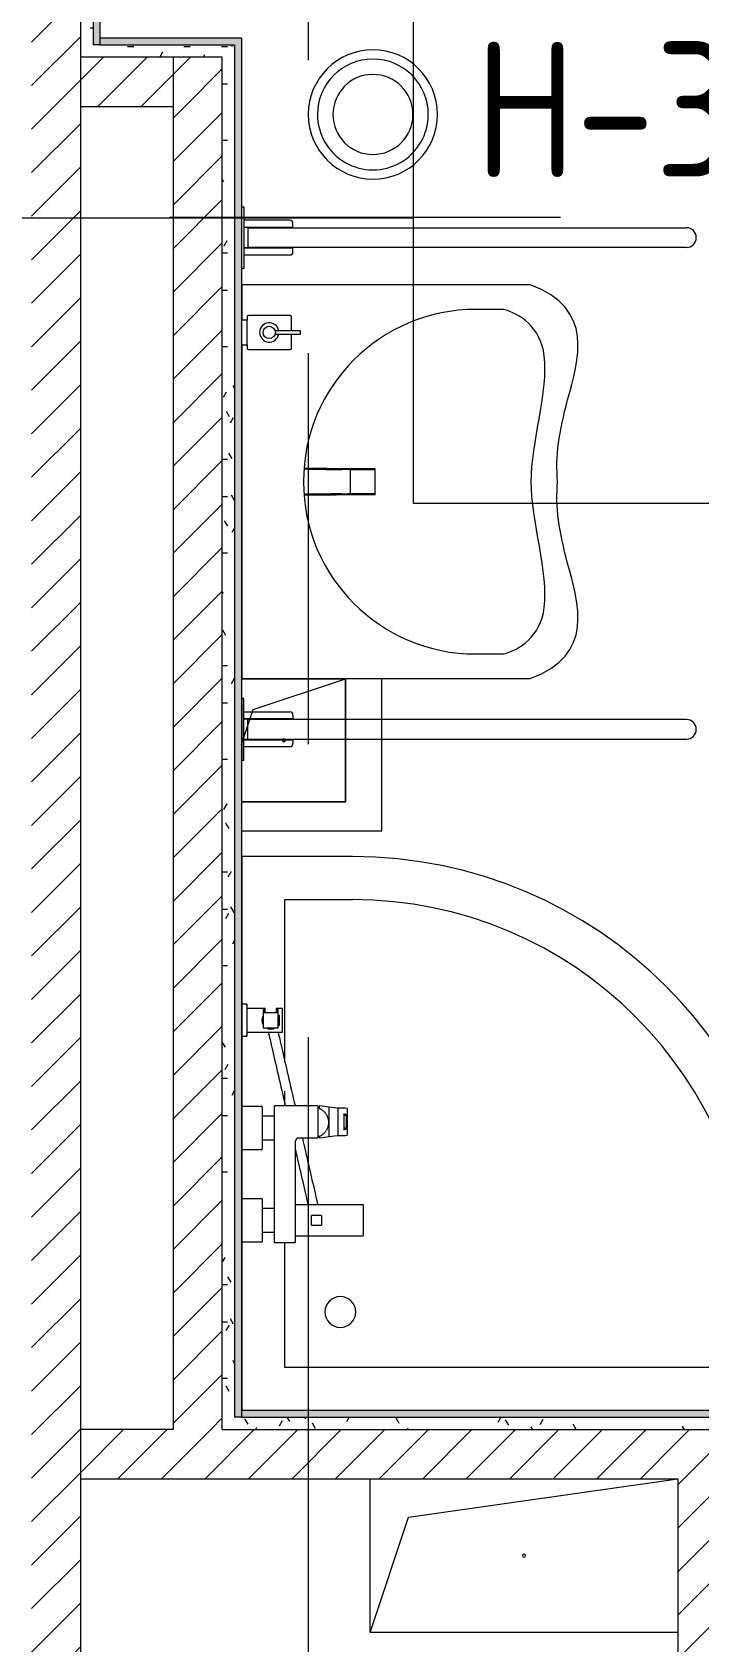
# Model space of a CAD drawing. Header units: millimetres. Extents: x 81609 to 272668, y -8553 to 29000.
# Drawn here: x 94211 to 95294, y 5485 to 8101 of the extents above; entities that cross this region are included whole.
import ezdxf

# ---------------------------------------------------------------- set-up
doc = ezdxf.new("R2010")
doc.units = ezdxf.units.MM
doc.linetypes.add('Осевая', pattern=[3175, 635, -476.25, 1587.5, -476.25])
for name, color, linetype, lineweight in [('0-1', 7, 'Continuous', 9), ('A-DETL-GENF', 7, 'Continuous', 9), ('A-GENM', 7, 'Continuous', 9), ('A-WALL', 7, 'Continuous', 9), ('E-ELEC-FIXT-IDEN', 7, 'Continuous', 9), ('I-WALL', 7, 'Continuous', 9), ('P-SANR-FIXT', 7, 'Continuous', 9), ('Оси-2', 7, 'Осевая', 9)]:
    doc.layers.add(name, color=color, linetype=linetype, lineweight=lineweight)
doc.layers.add('A-WALL-1', color=7, linetype='Continuous', lineweight=9, true_color=0x3c3c3c)
doc.layers.add('A-WALL-FNSH-1', color=7, linetype='Continuous', lineweight=9, true_color=0x3c3c3c)
doc.styles.add('GOST Common', font='GOST_Common.ttf', dxfattribs={"width": 0.9, "height": 220})
pattern_1 = [(45, (0, 0), (-35.35534, 35.35534), [])]
pattern_2 = [(0, (0, 0), (121.92, 30.48), [10.058, -81.382, 10.058, -81.382, -487.68]), (0, (0, 0), (121.92, 30.48), [-182.88, 10.058, -172.822, 10.058, -81.382, -213.36]), (0, (0, 0), (121.92, 30.48), [-457.2, 10.058, -50.902, 10.058, -142.342]), (120, (45.72, 15.24), (-87.356454, 90.345817), [10.058, -81.382, 10.058, -81.382, -487.68]), (120, (45.72, 15.24), (-87.356454, 90.345817), [-182.88, 10.058, -172.822, 10.058, -81.382, -213.36]), (120, (45.72, 15.24), (-87.356454, 90.345817), [-457.2, 10.058, -50.902, 10.058, -142.342]), (240, (60.96, 76.2), (-34.563546, -120.825817), [10.058, -81.382, 10.058, -81.382, -487.68]), (240, (60.96, 76.2), (-34.563546, -120.825817), [-182.88, 10.058, -172.822, 10.058, -81.382, -213.36]), (240, (60.96, 76.2), (-34.563546, -120.825817), [-457.2, 10.058, -50.902, 10.058, -142.342])]

# ---------------------------------------------------------------- blocks, each defined once
blk = doc.blocks.new('GM_Отверстие прямоугольное _в плите_ - Отверстие-20657929-План размещения напольных электротехнических лючков и розеток 2 этажа в осях 23-33')
at = {"layer": 'A-GENM'}
for p, q in [((-250, -125), (-250, 125)), ((-187.5, 62.5), (250, 125)), ((-250, -125), (-187.5, 62.5)), ((250, -125), (-250, -125))]:
    blk.add_line(p, q, dxfattribs=at)
for start, end in [(360, 180), (180, 360)]:
    blk.add_arc((0, 0), 2.5, start, end, dxfattribs=at)
blk = doc.blocks.new('GM_Отверстие прямоугольное _в плите_ - Отверстие-V17-План размещения напольных электротехнических лючков и розеток 2 этажа в осях 23-33')
at = {"layer": 'A-GENM'}
for p, q in [((-69, 100), (100, 100)), ((100, 100), (-69, 100)), ((-50, 50), (100, 100)), ((100, 100), (100, -100)), ((100, -100), (100, 100)), ((-69, -7), (-50, 50)), ((100, -100), (-69, -100)), ((-69, -100), (100, -100))]:
    blk.add_line(p, q, dxfattribs=at)
for start, end in [(360, 180), (180, 360)]:
    blk.add_arc((0, 0), 2.5, start, end, dxfattribs=at)
blk = doc.blocks.new('смеситель для раковины - Default-V158-План размещения напольных электротехнических лючков и розеток 2 этажа в осях 23-33')
at = {"layer": '0-1'}
for p, q in [((19.7, 151.6), (-19.8, 151.6)), ((-20.3, 110), (-20.4, 97.4)), ((19.8, 111.8), (-19.8, 111.8)), ((20.4, 97.4), (20.3, 110))]:
    blk.add_line(p, q, dxfattribs=at)
at = {"layer": '0-1', "flags": 128}
for points in [[(-19.8, 151.6), (-20, 151.6), (-20.2, 151.6), (-20.3, 151.5), (-20.4, 151.5), (-20.5, 151.4), (-20.6, 151.3), (-20.6, 151.2), (-20.7, 151.1), (-20.7, 151.1), (-20.7, 151), (-20.7, 151), (-20.8, 150.9), (-20.8, 150.6), (-20.8, 149.7), (-20.8, 148.7), (-20.8, 147.7), (-20.9, 146.7), (-20.9, 145.3), (-21.1, 93.2)], [(19.7, 151.6), (20, 151.6), (20.2, 151.6), (20.4, 151.5), (20.5, 151.4), (20.6, 151.3), (20.6, 151.3), (20.7, 151.2), (20.7, 151.1), (20.7, 151.1), (20.7, 151), (20.8, 151), (20.8, 150.9), (20.8, 150.6)], [(-19.8, 111.8), (-19.9, 111.8), (-20, 111.8), (-20.1, 111.8), (-20.1, 111.7), (-20.2, 111.7), (-20.3, 111.6), (-20.3, 111.5), (-20.3, 111.5), (-20.3, 111.4), (-20.3, 111.4), (-20.3, 111.4), (-20.3, 111.3), (-20.3, 111.2), (-20.3, 111), (-20.3, 110.8), (-20.3, 110.6), (-20.3, 110.3), (-20.3, 110)], [(19.8, 111.8), (19.9, 111.8), (20, 111.8), (20.1, 111.8), (20.2, 111.7), (20.2, 111.6), (20.3, 111.6), (20.3, 111.5), (20.3, 111.5), (20.3, 111.4), (20.3, 111.4), (20.3, 111.3), (20.3, 111.1), (20.3, 110.9), (20.3, 110.7), (20.3, 110.4), (20.3, 110)], [(21.2, 36.8), (21.1, 56), (21, 111.4)], [(-21.4, 37.1), (-21.3, 49.4), (-21.2, 68.8), (-21.1, 88)], [(-21.1, 36.8), (-21.1, 48.6), (-21.1, 93.2)]]:
    blk.add_lwpolyline(points, dxfattribs=at)
at = {"layer": 'P-SANR-FIXT'}
for p, q in [((21, 151.6), (-21, 151.6)), ((-21, 151.6), (-21, 36.8)), ((-19.7, 144), (-19.8, 111.7)), ((19.8, 111.7), (19.7, 144)), ((21, 36.8), (21, 151.6))]:
    blk.add_line(p, q, dxfattribs=at)
at = {"layer": 'P-SANR-FIXT', "flags": 128}
for points in [[(-21.1, 36.8), (-21.1, 42.2), (-21, 67.6), (-20.8, 118.3), (-20.7, 143.7), (-20.7, 149.4), (-20.8, 150.2), (-20.9, 145.3), (-20.9, 138.9), (-21.1, 88.1)], [(-20.1, 88.1), (-20.1, 99.6), (-20, 111), (-20, 122.4), (-19.9, 133.8), (-19.9, 145.2)], [(19.9, 145.2), (19.9, 138.9), (19.9, 132.6), (20, 126.2), (20, 119.9), (20, 113.5), (20, 107.2), (20.1, 100.8), (20.1, 94.5), (20.1, 88.1)], [(21.1, 88.1), (20.9, 138.9), (20.9, 145.3), (20.8, 150.2), (20.7, 149.4), (20.7, 143.7), (20.8, 118.3), (21, 67.6), (21.1, 42.2), (21.1, 36.8)]]:
    blk.add_lwpolyline(points, dxfattribs=at)
at = {"layer": 'P-SANR-FIXT'}
for centre, major_axis, ratio, start_param, end_param in [((-19.8, 109.7), (-0.5, 0.002), 0.095846, 0.017294, 1.571164), ((19.8, 109.7), (0.5, 0.002), 0.095848, 4.711795, 6.265892)]:
    blk.add_ellipse(centre, major_axis=major_axis, ratio=ratio, start_param=start_param, end_param=end_param, dxfattribs=at)
for points, knots in [([(-19.9, 145.2), (-19.9, 146), (-19.9, 147.4), (-19.8, 149.3), (-19.8, 150.7), (-19.8, 151.5), (-19.8, 151.6), (-19.8, 151.6)], [0, 0, 0, 0, 0.1, 0.2, 0.3, 0.4, 0.4725859, 0.4725859, 0.4725859, 0.4725859]), ([(-19.8, 151.6), (-19.7, 151.6), (-19.7, 151.6), (-19.7, 151.2), (-19.7, 150), (-19.7, 148.3), (-19.7, 146.2), (-19.7, 144.8), (-19.7, 144)], [0.4728347, 0.4728347, 0.4728347, 0.4728347, 0.5, 0.6, 0.7, 0.8, 0.9, 1, 1, 1, 1]), ([(19.7, 144), (19.7, 144.8), (19.7, 146.2), (19.7, 148.3), (19.7, 150), (19.7, 151.2), (19.7, 151.6), (19.7, 151.6), (19.7, 151.6)], [0, 0, 0, 0, 0.1, 0.2, 0.3, 0.4, 0.5, 0.5274121, 0.5274121, 0.5274121, 0.5274121]), ([(19.7, 151.6), (19.8, 151.6), (19.8, 151.5), (19.8, 150.7), (19.8, 149.3), (19.9, 147.4), (19.9, 146), (19.9, 145.2)], [0.5275209, 0.5275209, 0.5275209, 0.5275209, 0.6, 0.7, 0.8, 0.9, 1, 1, 1, 1]), ([(-19.8, 111.8), (-19.8, 111.8), (-19.8, 111.7), (-19.8, 110.9), (-19.8, 110.1), (-19.8, 109.7)], [0.4695548, 0.4695548, 0.4695548, 0.4695548, 0.6, 0.8, 1, 1, 1, 1]), ([(19.8, 109.7), (19.8, 110.1), (19.8, 110.9), (19.8, 111.7), (19.8, 111.8), (19.8, 111.8)], [0, 0, 0, 0, 0.2, 0.4, 0.5304748, 0.5304748, 0.5304748, 0.5304748]), ([(-21.1, 88.1), (-21.1, 85.7), (-21.1, 82.2), (-21.1, 77.5), (-21.2, 73.9), (-21.2, 70.4), (-21.2, 66.8), (-21.2, 63.9), (-21.2, 61.5), (-21.2, 59.8), (-21.2, 58), (-21.2, 55.7), (-21.3, 52.8), (-21.3, 49.3), (-21.3, 46), (-21.3, 42.6), (-21.4, 39.5), (-21.4, 37.5), (-21.4, 36.6)], [0, 0, 0, 0, 0.0833333, 0.125, 0.1666667, 0.2083333, 0.25, 0.2916667, 0.3125, 0.3333333, 0.3541667, 0.375, 0.4166667, 0.4583333, 0.5, 0.5416667, 0.5833333, 0.6201385, 0.6201385, 0.6201385, 0.6201385]), ([(-20.4, 97.4), (-20.4, 91.1), (-20.5, 81.8), (-20.6, 69.7), (-20.6, 60), (-20.7, 52.6), (-20.8, 47.4), (-20.8, 45.2), (-20.8, 43.5), (-20.9, 41.8), (-20.9, 39.8), (-20.9, 37.9), (-20.9, 37), (-20.9, 36.8)], [0, 0, 0, 0, 0.2222222, 0.3333333, 0.4444444, 0.5833333, 0.6180556, 0.6527778, 0.6701389, 0.6875, 0.7222222, 0.7569444, 0.7632988, 0.7632988, 0.7632988, 0.7632988]), ([(-20.5, 43.6), (-20.5, 44.1), (-20.5, 44.9), (-20.5, 45.9), (-20.4, 46.5), (-20.4, 47), (-20.4, 47.6), (-20.3, 48.2), (-20.3, 49.3), (-20.3, 50.8), (-20.3, 52.7), (-20.3, 54.8), (-20.2, 57.1), (-20.2, 60.5), (-20.1, 67), (-20, 78.4), (-19.9, 90.5), (-19.9, 97.4)], [0.3665203, 0.3665203, 0.3665203, 0.3665203, 0.3928571, 0.4107143, 0.4196429, 0.4285714, 0.4375, 0.4464286, 0.4642857, 0.5, 0.5357143, 0.5714286, 0.6071429, 0.6428571, 0.7142857, 0.8571429, 1, 1, 1, 1]), ([(19.9, 97.4), (19.9, 90.5), (20, 78.4), (20.1, 66.9), (20.2, 60.3), (20.3, 57), (20.3, 54.6), (20.3, 52.6), (20.3, 50.7), (20.3, 49.2), (20.4, 48.1), (20.4, 47.4), (20.4, 46.9), (20.4, 46.4), (20.4, 45.8), (20.4, 44.6), (20.4, 43), (20.4, 41.3), (20.5, 40), (20.5, 39.2), (20.6, 38.5), (20.7, 37.9), (20.7, 37.5)], [0, 0, 0, 0, 0.1428571, 0.2857143, 0.3571429, 0.3928571, 0.4285714, 0.4642857, 0.5, 0.5357143, 0.5535714, 0.5625, 0.5714286, 0.5803571, 0.5892857, 0.6071429, 0.6428571, 0.6785714, 0.6964286, 0.7053571, 0.7142857, 0.7301718, 0.7301718, 0.7301718, 0.7301718]), ([(20.1, 88.1), (20.1, 88.2), (20.2, 88.3), (20.4, 88.2), (20.5, 88), (20.6, 87.8), (20.7, 87.5), (20.7, 87.3), (20.8, 87.1), (20.9, 87), (20.9, 86.8), (20.9, 86.7)], [0, 0, 0, 0, 0.1, 0.19375, 0.25, 0.3, 0.35, 0.4, 0.45, 0.525, 0.575, 0.575, 0.575, 0.575]), ([(20.9, 36.8), (20.9, 37.1), (20.9, 38.1), (20.9, 39.8), (20.9, 41.4), (20.8, 42.8), (20.8, 44.1), (20.8, 45.8), (20.8, 48.6), (20.7, 53.5), (20.6, 60.7), (20.6, 68.9), (20.5, 76.5), (20.5, 85.7), (20.4, 92.7), (20.4, 97.4)], [0.2361111, 0.2361111, 0.2361111, 0.2361111, 0.25, 0.2777778, 0.3055556, 0.3194444, 0.3333333, 0.3611111, 0.3888889, 0.4444444, 0.5555556, 0.6666667, 0.75, 0.8333333, 1, 1, 1, 1]), ([(21.4, 36.5), (21.4, 36.9), (21.4, 37.6), (21.4, 38.7), (21.4, 39.8), (21.4, 41), (21.3, 42.6), (21.3, 44.7), (21.3, 47.5), (21.3, 50.9), (21.2, 55.1), (21.2, 60), (21.2, 65.1), (21.2, 69.9), (21.2, 74.5), (21.1, 80.6), (21.1, 85.1), (21.1, 88.1)], [0.5133824, 0.5133824, 0.5133824, 0.5133824, 0.5357143, 0.5535714, 0.5714286, 0.5892857, 0.6071429, 0.6428571, 0.6785714, 0.7142857, 0.75, 0.7857143, 0.8214286, 0.8571429, 0.8928571, 0.9285714, 1, 1, 1, 1]), ([(-21, 36.8), (-21, 37), (-20.9, 37.6), (-20.9, 38.5), (-20.8, 39.3), (-20.7, 40.1), (-20.7, 40.7), (-20.6, 41.2), (-20.6, 41.3)], [0.26029411, 0.26029411, 0.26029411, 0.26029411, 0.26785714, 0.28571429, 0.29464286, 0.30357143, 0.32142857, 0.32572526, 0.32572526, 0.32572526, 0.32572526])]:
    blk.add_open_spline(points, degree=3, knots=knots, dxfattribs=at)
for points in [[(-19.8, 111.8), (-19.8, 111.8), (-19.8, 111.8), (-19.8, 111.8)], [(19.8, 111.8), (19.8, 111.8), (19.8, 111.8), (19.8, 111.8)], [(-20.1, 88.1), (-20.4, 88.2), (-20.6, 88.2), (-20.8, 88.2)], [(-20, 85.7), (-20.1, 86.5), (-20.1, 87.3), (-20.1, 88.1)], [(20.1, 88.1), (20.1, 87.3), (20.1, 86.5), (20, 85.7)]]:
    blk.add_open_spline(points, degree=3, dxfattribs=at)
blk = doc.blocks.new('TOY_Диспансер мыло - Дозатор Elegance new 11654 019001 хром-30721027-План размещения напольных электротехнических лючков и розеток 2 этажа в осях 23-33')
at = {"layer": 'A-GENM'}
for p, q in [((97.5, 84.7), (97.5, 17)), ((122.2, 86.7), (99.5, 86.7)), ((122.2, 86.7), (102.9, 86.7)), ((127.9, 101.6), (122.2, 101.6)), ((122.2, 101.6), (122.2, 86.7)), ((122.2, 87.7), (122.2, 60.3)), ((127.9, 86.7), (127.9, 101.6)), ((127.9, 60.3), (127.9, 87.7)), ((146.9, 86.7), (127.9, 86.7)), ((150.5, 86.7), (127.9, 86.7)), ((152.5, 17), (152.5, 84.7)), ((99.5, 15), (105, 15)), ((145, 15), (105, 15)), ((105, 15), (105, 5.5)), ((145, 5.5), (145, 15)), ((145, 15), (150.5, 15))]:
    blk.add_line(p, q, dxfattribs=at)
blk.add_circle((125, 50.7), 10, dxfattribs=at)
for centre, radius, start, end in [((99.5, 84.7), 2, 90, 180), ((150.5, 84.7), 2, 360, 90), ((125, 50.7), 15.7, 100.4353, 79.365), ((99.5, 17), 2, 180, 270), ((150.5, 17), 2, 270, 360)]:
    blk.add_arc(centre, radius, start, end, dxfattribs=at)
blk = doc.blocks.new('мусорная корзина - Round_ Metal-30590745-План размещения напольных электротехнических лючков и розеток 2 этажа в осях 23-33')
at = {"layer": 'P-SANR-FIXT'}
for radius, start, end in [(105, 0, 180), (90, 360, 180), (65, 0, 180), (105, 180, 360), (90, 180, 360), (65, 180, 360)]:
    blk.add_arc((0, 0), radius, start, end, dxfattribs=at)
blk = doc.blocks.new('поддон угловой - 900х900-V171-План размещения напольных электротехнических лючков и розеток 2 этажа в осях 23-33')
at = {"layer": 'P-SANR-FIXT'}
for p, q in [((-270, 450), (-450, 450)), ((-450, 450), (-450, -449.9)), ((-380, 115.7), (-380, 380)), ((-380, 380), (-270, 380)), ((-380, 45), (-380, 68.7)), ((-380, -380), (-380, -177)), ((380, -270), (380, -380)), ((450, -291), (450, -270)), ((380, -380), (-380, -380)), ((369.2, -450), (414.1, -450))]:
    blk.add_line(p, q, dxfattribs=at)
for centre, radius, start, end in [((-270, -270), 720, 360, 90), ((-270, -270), 650, 0, 90), ((-290, -290), 25, 90, 270), ((-290, -290), 25, 270, 90)]:
    blk.add_arc(centre, radius, start, end, dxfattribs=at)
blk = doc.blocks.new('Смеситель для ванны с душевым гарнитуром - Смеситель для ванны с душевым гарнитуром-30756537-План размещения напольных электротехнических лючков и розеток 2 этажа в осях 23-33')
at = {"layer": 'P-SANR-FIXT'}
for p, q in [((88210.7, 17487.8), (88210.7, 17378.3)), ((88260.2, 17488.3), (88211.2, 17488.3)), ((88260.7, 17378.3), (88260.7, 17487.8)), ((88053.3, 17445.9), (88051.7, 17433)), ((88053.5, 17447.4), (88053.3, 17445.9)), ((88053.8, 17449.8), (88053.5, 17447.4)), ((88097.9, 17447.4), (88053.5, 17447.4)), ((88054.2, 17462.1), (88053.7, 17458.6)), ((88053.7, 17458.6), (88053.7, 17449.8)), ((88054.2, 17462.1), (88097.3, 17462.1)), ((88063.2, 17457.5), (88063.2, 17459.9)), ((88065.3, 17458.1), (88063.2, 17458.1)), ((88063.2, 17457.5), (88063.2, 17456)), ((88063.2, 17457.5), (88063.2, 17455.9)), ((88065.3, 17460.2), (88086.1, 17460.2)), ((88065.3, 17460.2), (88065.3, 17457.2)), ((88086.1, 17457.2), (88065.3, 17457.2)), ((88086.1, 17460.2), (88086.1, 17457.2)), ((88088.2, 17458.1), (88086.1, 17458.1)), ((88088.2, 17459.9), (88088.2, 17457.5)), ((88088.2, 17457.5), (88088.2, 17455.9)), ((88088.2, 17456), (88088.2, 17457.5)), ((88097.7, 17458.6), (88097.3, 17462.1)), ((88097.7, 17449.8), (88097.7, 17458.6)), ((88097.9, 17447.4), (88097.7, 17449.8)), ((88098.1, 17445.9), (88097.9, 17447.4)), ((88099.7, 17433), (88098.1, 17445.9)), ((88051.7, 17433), (88049.8, 17417.4)), ((88099.7, 17433), (88051.7, 17433)), ((88101.6, 17417.4), (88099.7, 17433)), ((88227.7, 17420.3), (88227.7, 17404.3)), ((88228.2, 17420.3), (88227.7, 17420.3)), ((88227.7, 17420.3), (88228.2, 17420.3)), ((88228.2, 17420.3), (88243.2, 17420.3)), ((88243.2, 17420.3), (88243.7, 17420.3)), ((88243.7, 17420.3), (88243.2, 17420.3)), ((88243.7, 17404.3), (88243.7, 17420.3)), ((88049.7, 17413.8), (88049.7, 17344.3)), ((88049.7, 17413.8), (88049.7, 17344.3)), ((88049.8, 17416.6), (88049.8, 17417.4)), ((88049.8, 17416.6), (88054.8, 17416.6)), ((88100.7, 17414.8), (88050.7, 17414.8)), ((88100.7, 17414.8), (88050.7, 17414.8)), ((88098.2, 17416.6), (88101.6, 17416.6)), ((88101.6, 17417.4), (88101.6, 17416.6)), ((88101.7, 17383.3), (88101.7, 17413.8)), ((88101.7, 17383.3), (88101.7, 17413.8)), ((88228.2, 17404.3), (88227.7, 17404.3)), ((88227.7, 17404.3), (88228.2, 17404.3)), ((88243.2, 17404.3), (88228.2, 17404.3)), ((88243.2, 17404.3), (88243.7, 17404.3)), ((88243.7, 17404.3), (88243.2, 17404.3)), ((88270.7, 17378.3), (88106.7, 17378.3)), ((88270.7, 17378.3), (88106.7, 17378.3)), ((88271.7, 17344.3), (88271.7, 17377.3)), ((88271.7, 17344.3), (88271.7, 17377.3)), ((87930, 17357), (87891.5, 17357)), ((87891.5, 17357), (87891.5, 17349.5)), ((87898.7, 17349.5), (87891.5, 17349.5)), ((87891.5, 17349.5), (87891.5, 17347.3)), ((87891.5, 17349.5), (87898.7, 17349.5)), ((87892, 17346.8), (87898.7, 17346.8)), ((87922.7, 17349.8), (87898.7, 17349.8)), ((87898.7, 17349.8), (87898.7, 17325.8)), ((87902.3, 17351.3), (87902.3, 17349.8)), ((87902.3, 17351.3), (87902.3, 17349.8)), ((87902.3, 17351.3), (87902.3, 17349.8)), ((87902.3, 17351.3), (87902.3, 17349.8)), ((87902.3, 17351.3), (87902.3, 17349.8)), ((87902.3, 17351.3), (87902.3, 17349.8)), ((87902.3, 17351.3), (87902.3, 17349.8)), ((87902.3, 17351.3), (87902.3, 17349.8)), ((87902.3, 17351.3), (87905.5, 17351.3)), ((87905.5, 17351.3), (87902.3, 17351.3)), ((87902.3, 17351.3), (87905.5, 17351.3)), ((87905.5, 17351.3), (87902.3, 17351.3)), ((87902.3, 17351.3), (87905.5, 17351.3)), ((87905.5, 17351.3), (87902.3, 17351.3)), ((87902.3, 17351.3), (87905.5, 17351.3)), ((87905.5, 17351.3), (87902.3, 17351.3)), ((87902.3, 17351.3), (87905.5, 17351.3)), ((87905.5, 17351.3), (87902.3, 17351.3)), ((87902.3, 17351.3), (87905.5, 17351.3)), ((87905.5, 17351.3), (87902.3, 17351.3)), ((87902.3, 17351.3), (87905.5, 17351.3)), ((87905.5, 17351.3), (87902.3, 17351.3)), ((87902.3, 17351.3), (87905.5, 17351.3)), ((87905.5, 17351.3), (87902.3, 17351.3)), ((87905.5, 17349.8), (87905.5, 17351.3)), ((87905.5, 17349.8), (87905.5, 17351.3)), ((87905.5, 17349.8), (87905.5, 17351.3)), ((87905.5, 17349.8), (87905.5, 17351.3)), ((87905.5, 17349.8), (87905.5, 17351.3)), ((87905.5, 17349.8), (87905.5, 17351.3)), ((87905.5, 17349.8), (87905.5, 17351.3)), ((87905.5, 17349.8), (87905.5, 17351.3)), ((87906.9, 17351.3), (87906.9, 17349.8)), ((87906.9, 17351.3), (87906.9, 17349.8)), ((87906.9, 17351.3), (87906.9, 17349.8)), ((87906.9, 17351.3), (87906.9, 17349.8)), ((87906.9, 17351.3), (87906.9, 17349.8)), ((87906.9, 17351.3), (87906.9, 17349.8)), ((87906.9, 17351.3), (87906.9, 17349.8)), ((87906.9, 17351.3), (87906.9, 17349.8)), ((87906.9, 17351.3), (87910.1, 17351.3)), ((87910.1, 17351.3), (87906.9, 17351.3)), ((87906.9, 17351.3), (87910.1, 17351.3)), ((87910.1, 17351.3), (87906.9, 17351.3)), ((87906.9, 17351.3), (87910.1, 17351.3)), ((87910.1, 17351.3), (87906.9, 17351.3)), ((87906.9, 17351.3), (87910.1, 17351.3)), ((87910.1, 17351.3), (87906.9, 17351.3)), ((87906.9, 17351.3), (87910.1, 17351.3)), ((87910.1, 17351.3), (87906.9, 17351.3)), ((87906.9, 17351.3), (87910.1, 17351.3)), ((87910.1, 17351.3), (87906.9, 17351.3)), ((87906.9, 17351.3), (87910.1, 17351.3)), ((87910.1, 17351.3), (87906.9, 17351.3)), ((87906.9, 17351.3), (87910.1, 17351.3)), ((87910.1, 17351.3), (87906.9, 17351.3)), ((87910.1, 17349.8), (87910.1, 17351.3)), ((87910.1, 17349.8), (87910.1, 17351.3)), ((87910.1, 17349.8), (87910.1, 17351.3)), ((87910.1, 17349.8), (87910.1, 17351.3)), ((87910.1, 17349.8), (87910.1, 17351.3)), ((87910.1, 17349.8), (87910.1, 17351.3)), ((87910.1, 17349.8), (87910.1, 17351.3)), ((87910.1, 17349.8), (87910.1, 17351.3)), ((87911.4, 17351.3), (87911.4, 17349.8)), ((87911.4, 17351.3), (87911.4, 17349.8)), ((87911.4, 17351.3), (87911.4, 17349.8)), ((87911.4, 17351.3), (87911.4, 17349.8)), ((87911.4, 17351.3), (87911.4, 17349.8)), ((87911.4, 17351.3), (87911.4, 17349.8)), ((87911.4, 17351.3), (87911.4, 17349.8)), ((87911.4, 17351.3), (87911.4, 17349.8)), ((87911.4, 17351.3), (87914.6, 17351.3)), ((87914.6, 17351.3), (87911.4, 17351.3)), ((87911.4, 17351.3), (87914.6, 17351.3)), ((87914.6, 17351.3), (87911.4, 17351.3)), ((87911.4, 17351.3), (87914.6, 17351.3)), ((87914.6, 17351.3), (87911.4, 17351.3)), ((87911.4, 17351.3), (87914.6, 17351.3)), ((87914.6, 17351.3), (87911.4, 17351.3)), ((87911.4, 17351.3), (87914.6, 17351.3)), ((87914.6, 17351.3), (87911.4, 17351.3)), ((87911.4, 17351.3), (87914.6, 17351.3)), ((87914.6, 17351.3), (87911.4, 17351.3)), ((87911.4, 17351.3), (87914.6, 17351.3)), ((87914.6, 17351.3), (87911.4, 17351.3)), ((87911.4, 17351.3), (87914.6, 17351.3)), ((87914.6, 17351.3), (87911.4, 17351.3)), ((87914.6, 17349.8), (87914.6, 17351.3)), ((87914.6, 17349.8), (87914.6, 17351.3)), ((87914.6, 17349.8), (87914.6, 17351.3)), ((87914.6, 17349.8), (87914.6, 17351.3)), ((87914.6, 17349.8), (87914.6, 17351.3)), ((87914.6, 17349.8), (87914.6, 17351.3)), ((87914.6, 17349.8), (87914.6, 17351.3)), ((87914.6, 17349.8), (87914.6, 17351.3)), ((87915.9, 17351.3), (87915.9, 17349.8)), ((87915.9, 17351.3), (87915.9, 17349.8)), ((87915.9, 17351.3), (87915.9, 17349.8)), ((87915.9, 17351.3), (87915.9, 17349.8)), ((87915.9, 17351.3), (87915.9, 17349.8)), ((87915.9, 17351.3), (87915.9, 17349.8)), ((87915.9, 17351.3), (87915.9, 17349.8)), ((87915.9, 17351.3), (87915.9, 17349.8)), ((87915.9, 17351.3), (87919.1, 17351.3)), ((87919.1, 17351.3), (87915.9, 17351.3)), ((87915.9, 17351.3), (87919.1, 17351.3)), ((87919.1, 17351.3), (87915.9, 17351.3)), ((87915.9, 17351.3), (87919.1, 17351.3)), ((87919.1, 17351.3), (87915.9, 17351.3)), ((87915.9, 17351.3), (87919.1, 17351.3)), ((87919.1, 17351.3), (87915.9, 17351.3)), ((87915.9, 17351.3), (87919.1, 17351.3)), ((87919.1, 17351.3), (87915.9, 17351.3)), ((87915.9, 17351.3), (87919.1, 17351.3)), ((87919.1, 17351.3), (87915.9, 17351.3)), ((87915.9, 17351.3), (87919.1, 17351.3)), ((87919.1, 17351.3), (87915.9, 17351.3)), ((87915.9, 17351.3), (87919.1, 17351.3)), ((87919.1, 17351.3), (87915.9, 17351.3)), ((87919.1, 17349.8), (87919.1, 17351.3)), ((87919.1, 17349.8), (87919.1, 17351.3)), ((87919.1, 17349.8), (87919.1, 17351.3)), ((87919.1, 17349.8), (87919.1, 17351.3)), ((87919.1, 17349.8), (87919.1, 17351.3)), ((87919.1, 17349.8), (87919.1, 17351.3)), ((87919.1, 17349.8), (87919.1, 17351.3)), ((87919.1, 17349.8), (87919.1, 17351.3)), ((87922.7, 17325.8), (87922.7, 17349.8)), ((87930, 17299), (87930, 17357)), ((88050.7, 17343.3), (88270.7, 17343.3)), ((88050.7, 17343.3), (88270.7, 17343.3)), ((88066.5, 17343.3), (88066.5, 17324)), ((88105, 17324), (88105, 17343.3)), ((88216.5, 17343.3), (88216.5, 17324)), ((88255, 17324), (88255, 17343.3)), ((87891.5, 17328.3), (87891.5, 17326.3)), ((87891.5, 17326.3), (87898.7, 17326.3)), ((87898.7, 17326.3), (87891.5, 17326.3)), ((87891.5, 17326.3), (87891.5, 17299)), ((87898.7, 17328.8), (87892, 17328.8)), ((87898.7, 17325.8), (87922.7, 17325.8)), ((88050.7, 17324), (88120.7, 17324)), ((88050.7, 17324), (88050.7, 17291)), ((88050.7, 17324), (88120.7, 17324)), ((88050.7, 17324), (88050.7, 17291)), ((88120.7, 17291), (88120.7, 17324)), ((88120.7, 17291), (88120.7, 17324)), ((88200.7, 17324), (88270.7, 17324)), ((88200.7, 17324), (88200.7, 17291)), ((88200.7, 17324), (88270.7, 17324)), ((88200.7, 17324), (88200.7, 17291)), ((88270.7, 17291), (88270.7, 17324)), ((88270.7, 17291), (88270.7, 17324)), ((87884.7, 17299), (87884.7, 17291)), ((87886.3, 17299), (87884.7, 17299)), ((87884.7, 17299), (87886.3, 17299)), ((87886.3, 17291), (87884.7, 17291)), ((87884.7, 17291), (87886.3, 17291)), ((87886.3, 17299), (87935.1, 17299)), ((87935.1, 17291), (87886.3, 17291)), ((87935.1, 17299), (87936.7, 17299)), ((87936.7, 17299), (87935.1, 17299)), ((87935.1, 17291), (87936.7, 17291)), ((87936.7, 17291), (87935.1, 17291)), ((87936.7, 17291), (87936.7, 17299)), ((88120.7, 17291), (88050.7, 17291)), ((88120.7, 17291), (88050.7, 17291)), ((88270.7, 17291), (88200.7, 17291)), ((88270.7, 17291), (88200.7, 17291))]:
    blk.add_line(p, q, dxfattribs=at)
at = {"layer": 'P-SANR-FIXT', "flags": 128}
for points in [[(88065.3, 17457.2), (88064.9, 17457.2), (88064.4, 17457.2), (88064, 17457.3), (88063.7, 17457.3), (88063.4, 17457.3), (88063.3, 17457.4), (88063.2, 17457.5)], [(88063.3, 17460), (88063.4, 17460), (88063.7, 17460.1), (88064, 17460.1), (88064.4, 17460.2), (88064.9, 17460.2), (88065.3, 17460.2)], [(88086.1, 17460.2), (88086.6, 17460.2), (88087, 17460.2), (88087.4, 17460.1), (88087.7, 17460.1), (88088, 17460), (88088.2, 17460)], [(88088.2, 17457.5), (88088.2, 17457.4), (88088, 17457.3), (88087.7, 17457.3), (88087.4, 17457.3), (88087, 17457.2), (88086.6, 17457.2), (88086.1, 17457.2)], [(88053.1, 17414.8), (88053.4, 17415.7), (88053.8, 17416.7), (88054.2, 17417.6), (88054.7, 17418.5), (88055.1, 17419.3), (88055.7, 17420.2), (88056.2, 17421), (88056.8, 17421.8), (88057.4, 17422.6), (88058.1, 17423.4), (88058.8, 17424.1), (88059.5, 17424.8), (88060.2, 17425.5), (88061, 17426.1), (88061.8, 17426.7), (88062.6, 17427.3), (88063.4, 17427.9), (88064.3, 17428.4), (88065.1, 17428.9), (88066, 17429.3), (88067, 17429.7), (88067.9, 17430.1), (88068.8, 17430.4), (88069.8, 17430.7), (88070.8, 17431), (88071.7, 17431.2), (88072.7, 17431.4), (88073.7, 17431.5), (88074.7, 17431.6), (88075.7, 17431.7), (88076.7, 17431.7)], [(88077.7, 17431.7), (88078.7, 17431.6), (88079.7, 17431.5), (88080.7, 17431.4), (88081.7, 17431.2), (88082.7, 17431), (88083.6, 17430.7), (88084.6, 17430.4), (88085.5, 17430.1), (88086.4, 17429.7), (88087.4, 17429.3), (88088.3, 17428.9), (88089.1, 17428.4), (88090, 17427.9), (88090.8, 17427.3), (88091.6, 17426.8), (88092.4, 17426.1), (88093.2, 17425.5), (88093.9, 17424.8), (88094.6, 17424.1), (88095.3, 17423.4), (88096, 17422.6), (88096.6, 17421.8), (88097.2, 17421), (88097.7, 17420.2), (88098.3, 17419.4), (88098.8, 17418.5), (88099.2, 17417.6), (88099.6, 17416.7), (88100, 17415.8), (88100.4, 17414.8)], [(88102, 17389.3), (88108.3, 17390.8), (88114.6, 17392.2), (88120.8, 17393.6), (88127, 17395.1), (88133.1, 17396.4), (88139, 17397.8), (88144.9, 17399.2), (88150.6, 17400.5), (88156.2, 17401.8), (88161.7, 17403), (88167, 17404.2), (88172.2, 17405.4), (88177.2, 17406.6), (88182, 17407.7), (88186.7, 17408.8), (88191.2, 17409.8), (88195.5, 17410.8), (88199.6, 17411.7), (88203.5, 17412.6), (88207.1, 17413.4), (88210.6, 17414.2)], [(88210.7, 17398.9), (88208.8, 17398.4), (88205.1, 17397.6), (88201.1, 17396.7), (88196.9, 17395.7), (88192.5, 17394.7), (88187.9, 17393.6), (88183.2, 17392.6), (88178.3, 17391.4), (88173.2, 17390.3), (88167.9, 17389.1), (88162.5, 17387.8), (88157, 17386.6), (88151.3, 17385.3), (88145.5, 17383.9), (88139.6, 17382.6), (88133.6, 17381.2), (88127.5, 17379.8), (88121.3, 17378.4)], [(87930.5, 17350), (87933.8, 17350.7), (87937.4, 17351.6), (87941.1, 17352.4), (87945.1, 17353.3), (87949.3, 17354.3), (87953.7, 17355.3), (87958.2, 17356.4), (87963, 17357.4), (87967.9, 17358.6), (87973, 17359.7), (87978.3, 17360.9), (87983.7, 17362.2), (87989.2, 17363.4), (87994.9, 17364.7), (88000.6, 17366.1), (88006.6, 17367.4), (88012.6, 17368.8), (88018.7, 17370.2), (88024.8, 17371.6), (88031.1, 17373.1), (88037.4, 17374.5), (88043.8, 17376), (88049.7, 17377.3)], [(88049.7, 17361.9), (88044.2, 17360.7), (88037.9, 17359.2), (88031.6, 17357.8), (88025.3, 17356.4), (88019.2, 17354.9), (88013.1, 17353.6), (88007.2, 17352.2), (88001.3, 17350.8), (87995.6, 17349.5), (87990, 17348.2), (87984.5, 17347), (87979.2, 17345.8), (87974, 17344.6), (87969, 17343.4), (87964.1, 17342.3), (87959.5, 17341.2), (87955, 17340.2), (87950.7, 17339.2), (87946.6, 17338.3), (87942.7, 17337.4), (87939, 17336.6), (87935.6, 17335.8), (87932.3, 17335), (87930, 17334.5)]]:
    blk.add_lwpolyline(points, dxfattribs=at)
at = {"layer": 'P-SANR-FIXT'}
for centre, radius, start, end in [((88211.2, 17487.8), 0.5, 90, 180), ((88260.2, 17487.8), 0.5, 0, 90), ((88050.7, 17413.8), 1, 90, 180), ((88050.7, 17413.8), 1, 90, 180), ((88100.7, 17413.8), 1, 0, 90), ((88100.7, 17413.8), 1, 0, 90), ((88106.7, 17383.3), 5, 180, 270), ((88106.7, 17383.3), 5, 180, 270), ((88270.7, 17377.3), 1, 0, 90), ((88270.7, 17377.3), 1, 0, 90), ((87892, 17347.3), 0.5, 180, 270), ((87910.7, 17337.8), 14.2, 58.3082, 122.0443), ((87910.7, 17337.8), 14.2, 58.3082, 122.0443), ((87910.7, 17337.8), 14.2, 328.2631, 31.8541), ((87910.7, 17337.8), 14.2, 328.2631, 31.8541), ((88050.7, 17344.3), 1, 180, 270), ((88050.7, 17344.3), 1, 180, 270), ((88270.7, 17344.3), 1, 270, 0), ((88270.7, 17344.3), 1, 270, 0), ((87892, 17328.3), 0.5, 90, 180), ((87910.7, 17337.8), 14.2, 238.1524, 301.7439), ((87910.7, 17337.8), 14.2, 238.1524, 301.7439)]:
    blk.add_arc(centre, radius, start, end, dxfattribs=at)
blk = doc.blocks.new('SND_Умывальник МГН_Jika - гибкая подводка_ 640х550х165 PN6_3_ ХВ_ГВ накидная гайка BP DN15_ К-гл_кон_ П DN 50-V172-План размещения напольных электротехнических лючков и розеток 2 этажа в осях 23-33')
at = {"layer": 'P-SANR-FIXT'}
for p, q in [((222.5, 0), (-320, 0)), ((-320, 0), (-320, -468)), ((320, 0), (262.5, 0)), ((320, -468), (320, 0)), ((-280, -380), (-280, -425)), ((280, -425), (280, -380))]:
    blk.add_line(p, q, dxfattribs=at)
blk.add_arc((0, -380), 280, 0, 180, dxfattribs=at)
for points, knots in [([(-280, -425), (-272.8, -450.8), (-229.3, -523.4), (-61.7, -470), (0, -470)], [-0.6664917, -0.6664917, -0.6664917, -0.6664917, -0.3523534, 0, 0, 0, 0]), ([(0, -470), (61.7, -470), (229.3, -523.4), (272.8, -450.8), (280, -425)], [-0.6664917, -0.6664917, -0.6664917, -0.6664917, -0.3141383, 0, 0, 0, 0]), ([(-320, -468), (-281.1, -574.8), (-131.1, -523.5), (-41.2, -508.8), (0, -512.9)], [0, 0, 0, 0, 0.3972744, 0.715552, 0.715552, 0.715552, 0.715552]), ([(0, -512.9), (41.2, -508.8), (131.1, -523.5), (281.1, -574.8), (320, -468)], [0, 0, 0, 0, 0.3182776, 0.715552, 0.715552, 0.715552, 0.715552])]:
    blk.add_open_spline(points, degree=3, knots=knots, dxfattribs=at)
blk = doc.blocks.new('Plumbing_Drainage_hansgrohe_56248XXX-RainDrain-Point-Complete-set-po - 800 Stainless Steel Optic-V178-План размещения напольных электротехнических лючков и розеток 2 этажа в осях 23-33')
at = {"layer": 'A-DETL-GENF'}
for p, q in [((158.5, -158.5), (158.5, 89)), ((-69.8, -158.5), (158.5, -158.5))]:
    blk.add_line(p, q, dxfattribs=at)
blk = doc.blocks.new('132_МГН_Поручень для унитаза_тип откидной - ПР 1Р-V179-План размещения напольных электротехнических лючков и розеток 2 этажа в осях 23-33')
at = {"layer": 'A-GENM'}
for p, q in [((-16, 722), (-16, 9.5)), ((16, 9.5), (16, 722)), ((-23.2, 83), (-17, 83)), ((-17, 83), (-17, 3)), ((17, 83), (23.2, 83)), ((17, 3), (17, 83)), ((-28.2, 3), (-28.2, 78)), ((28.2, 78), (28.2, 3)), ((-50, 3), (-50, 0)), ((50, 3), (-50, 3)), ((-17, 3), (-28.2, 3)), ((-16, 9.5), (-16.6, 8.9)), ((-16.6, 8.9), (-16.6, 4.2)), ((16, 9.5), (-16, 9.5)), ((16, 9.5), (16.6, 8.9)), ((16.6, 8.9), (16.6, 4.2)), ((28.2, 3), (17, 3)), ((50, 0), (50, 3)), ((-50, 0), (50, 0))]:
    blk.add_line(p, q, dxfattribs=at)
for centre, radius, start, end in [((0, 722), 16, 90, 180), ((0, 722), 16, 0, 90), ((-23.2, 78), 5, 90, 180), ((23.2, 78), 5, 0, 90), ((-15.3, 4.2), 1.24, 180, 270), ((15.3, 4.2), 1.24, 270, 360)]:
    blk.add_arc(centre, radius, start, end, dxfattribs=at)
blk = doc.blocks.new('132_МГН_Поручень для унитаза_тип откидной - ПР 1Р-V180-План размещения напольных электротехнических лючков и розеток 2 этажа в осях 23-33')
at = {"layer": 'A-GENM'}
for p, q in [((-50, -3), (-50, 0)), ((-50, 0), (50, 0)), ((50, 0), (50, -3)), ((50, -3), (-50, -3)), ((-17, -3), (-28.2, -3)), ((-28.2, -3), (-28.2, -78)), ((-17, -83), (-17, -3)), ((-16.6, -8.9), (-16.6, -4.2)), ((-16, -9.5), (-16.6, -8.9)), ((-16, -722), (-16, -9.5)), ((16, -9.5), (-16, -9.5)), ((16, -9.5), (16.6, -8.9)), ((16, -9.5), (16, -722)), ((16.6, -8.9), (16.6, -4.2)), ((28.2, -3), (17, -3)), ((17, -3), (17, -83)), ((28.2, -78), (28.2, -3)), ((-23.2, -83), (-17, -83)), ((17, -83), (23.2, -83))]:
    blk.add_line(p, q, dxfattribs=at)
for centre, radius, start, end in [((-15.3, -4.2), 1.24, 90, 180), ((15.3, -4.2), 1.24, 0, 90), ((-23.2, -78), 5, 180, 270), ((23.2, -78), 5, 270, 360), ((0, -722), 16, 180, 270), ((0, -722), 16, 270, 360)]:
    blk.add_arc(centre, radius, start, end, dxfattribs=at)

msp = doc.modelspace()

# ---------------------------------------------------------------- hatches: boundary and pattern name
at = {"layer": 'I-WALL'}
h = msp.add_hatch(dxfattribs=at)
h.set_pattern_fill('FP_5', color=256, style=0, pattern_type=2)
h.set_pattern_definition(pattern_1)
h.paths.add_polyline_path([(94237.8, 5400), (94290, 5400), (94290, 10380), (94210, 10380), (94210, 5400)])
h = msp.add_hatch(dxfattribs=at)
h.set_pattern_fill('FP_41', color=256, style=0, pattern_type=2)
h.set_pattern_definition(pattern_2)
h.paths.add_polyline_path([(94310, 8060), (94310, 9980), (94290, 9980), (94290, 8060)])
for points in [[(94321, 8080), (94321, 9969), (94310, 9969), (94310, 8080)], [(94540, 8080), (94551, 8080), (94551, 8091), (94321, 8091), (94321, 8080)], [(94540, 5850), (94551, 5850), (94551, 8080), (94540, 8080), (94540, 6133.9)], [(95371, 5850), (95370.4, 5861), (94551, 5861), (94551, 5850), (95370.4, 5850)]]:
    msp.add_hatch(color=256, dxfattribs=at).paths.add_polyline_path(points)
h = msp.add_hatch(dxfattribs=at)
h.set_pattern_fill('FP_5', color=256, style=0, pattern_type=2)
h.set_pattern_definition(pattern_1)
h.paths.add_polyline_path([(94290, 7980), (94440, 7980), (94440, 8060), (94290, 8060)])
h = msp.add_hatch(dxfattribs=at)
h.set_pattern_fill('FP_5', color=256, style=0, pattern_type=2)
h.set_pattern_definition(pattern_1)
h.paths.add_polyline_path([(94290, 7980), (94520, 7980), (94520, 8060), (94290, 8060)])
h = msp.add_hatch(dxfattribs=at)
h.set_pattern_fill('FP_41', color=256, style=0, pattern_type=2)
h.set_pattern_definition(pattern_2)
h.paths.add_polyline_path([(94440, 8060), (94540, 8060), (94540, 8080), (94310, 8080), (94310, 8060)])
h = msp.add_hatch(dxfattribs=at)
h.set_pattern_fill('FP_41', color=256, style=0, pattern_type=2)
h.set_pattern_definition(pattern_2)
h.paths.add_polyline_path([(94540, 5830), (94540, 8060), (94520, 8060), (94520, 5830)])
h = msp.add_hatch(dxfattribs=at)
h.set_pattern_fill('FP_5', color=256, style=0, pattern_type=2)
h.set_pattern_definition(pattern_1)
h.paths.add_polyline_path([(94440, 5830), (94520, 5830), (94520, 7980), (94440, 7980), (94440, 6133.9)])
h = msp.add_hatch(dxfattribs=at)
h.set_pattern_fill('FP_41', color=256, style=0, pattern_type=2)
h.set_pattern_definition(pattern_2)
h.paths.add_polyline_path([(95360, 5830), (95360, 5850), (94540, 5850), (94540, 5830), (95340, 5830)])
h = msp.add_hatch(dxfattribs=at)
h.set_pattern_fill('FP_5', color=256, style=0, pattern_type=2)
h.set_pattern_definition(pattern_1)
h.paths.add_polyline_path([(95260, 5750), (95260, 5830), (94290, 5830), (94290, 5750), (95208.6, 5750)])
h = msp.add_hatch(dxfattribs=at)
h.set_pattern_fill('FP_5', color=256, style=0, pattern_type=2)
h.set_pattern_definition(pattern_1)
h.paths.add_polyline_path([(95260, 5400), (95340, 5400), (95340, 5830), (95260, 5830), (95260, 5612.2)])

# ---------------------------------------------------------------- linework, layer by layer
at = {"layer": 'A-WALL'}
for p, q in [((94290, 8060), (94290, 10000)), ((94310, 9980), (94310, 8080)), ((94520, 8060), (94290, 8060)), ((94540, 8060), (94540, 5850)), ((94520, 5830), (95340, 5830))]:
    msp.add_line(p, q, dxfattribs=at)
at = {"layer": 'A-WALL-1'}
for p, q in [((94290, 5400), (94290, 8060)), ((94321, 8080), (94310, 8080)), ((94440, 8060), (94440, 5830)), ((94520, 5830), (94520, 8060)), ((94290, 7980), (94440, 7980)), ((94551, 5850), (94540, 5850)), ((94440, 5830), (94290, 5830)), ((94290, 5750), (95260, 5750)), ((95260, 5750), (95260, 5400))]:
    msp.add_line(p, q, dxfattribs=at)
at = {"layer": 'A-WALL-FNSH-1'}
for p, q in [((94321, 9969), (94321, 8080)), ((94551, 8091), (94321, 8091)), ((94551, 8091), (94551, 5850)), ((94321, 8080), (94540, 8080)), ((94540, 8080), (94540, 8060)), ((95371, 5861), (94551, 5861)), ((94551, 5850), (95360, 5850))]:
    msp.add_line(p, q, dxfattribs=at)
at = {"layer": 'E-ELEC-FIXT-IDEN'}
msp.add_line((94189, 7798.9), (94830.7, 7798.9), dxfattribs=at)
at = {"layer": 'E-ELEC-FIXT-IDEN', "flags": 128}
msp.add_lwpolyline([(94830.7, 8262.9), (96674.1, 8262.9), (96674.1, 7334.9), (94830.7, 7334.9)], close=True, dxfattribs=at)
at = {"layer": 'Оси-2'}
for p, q in [((94660, 593.7), (94660, 19415.1)), ((84909.3, 7800), (122760, 7800))]:
    msp.add_line(p, q, dxfattribs=at)

# ---------------------------------------------------------------- block references
at = {"layer": 'A-GENM'}
for name, p in [('GM_Отверстие прямоугольное _в плите_ - Отверстие-V17-План размещения напольных электротехнических лючков и розеток 2 этажа в осях 23-33', (94620, 6950)), ('GM_Отверстие прямоугольное _в плите_ - Отверстие-20657929-План размещения напольных электротехнических лючков и розеток 2 этажа в осях 23-33', (95010, 5625))]:
    msp.add_blockref(name, p, dxfattribs=at)
at = {"layer": 'P-SANR-FIXT'}
for name, p, rotation in [('мусорная корзина - Round_ Metal-30590745-План размещения напольных электротехнических лючков и розеток 2 этажа в осях 23-33', (94764.6, 7966.8), 180), ('132_МГН_Поручень для унитаза_тип откидной - ПР 1Р-V180-План размещения напольных электротехнических лючков и розеток 2 этажа в осях 23-33', (94551.8, 7766.7), 89.99999999999942), ('SND_Умывальник МГН_Jika - гибкая подводка_ 640х550х165 PN6_3_ ХВ_ГВ накидная гайка BP DN15_ К-гл_кон_ П DN 50-V172-План размещения напольных электротехнических лючков и розеток 2 этажа в осях 23-33', (94551.8, 7370.1), 89.99999999999977), ('TOY_Диспансер мыло - Дозатор Elegance new 11654 019001 хром-30721027-План размещения напольных электротехнических лючков и розеток 2 этажа в осях 23-33', (94545.5, 7737.6), 270), ('смеситель для раковины - Default-V158-План размещения напольных электротехнических лючков и розеток 2 этажа в осях 23-33', (94616.6, 7370.1), 269.9999999999995), ('132_МГН_Поручень для унитаза_тип откидной - ПР 1Р-V179-План размещения напольных электротехнических лючков и розеток 2 этажа в осях 23-33', (94551.8, 6967.7), 270.0000000000001), ('Смеситель для ванны с душевым гарнитуром - Смеситель для ванны с душевым гарнитуром-30756537-План размещения напольных электротехнических лючков и розеток 2 этажа в осях 23-33', (77260.8, 94405.6), 270.0000000000002)]:
    msp.add_blockref(name, p, dxfattribs=dict(at, rotation=rotation))
for name, p in [('Plumbing_Drainage_hansgrohe_56248XXX-RainDrain-Point-Complete-set-po - 800 Stainless Steel Optic-V178-План размещения напольных электротехнических лючков и розеток 2 этажа в осях 23-33', (94620.8, 6961.1)), ('поддон угловой - 900х900-V171-План размещения напольных электротехнических лючков и розеток 2 этажа в осях 23-33', (95001.7, 6310.9))]:
    msp.add_blockref(name, p, dxfattribs=at)

# ---------------------------------------------------------------- texts
at = {"layer": 'E-ELEC-FIXT-IDEN', "insert": (94930.7, 8085.3), "char_height": 220, "width": 923.544, "attachment_point": 1, "style": 'GOST Common'}
msp.add_mtext('H-300 ', dxfattribs=at)

doc.saveas('drawing.dxf')
